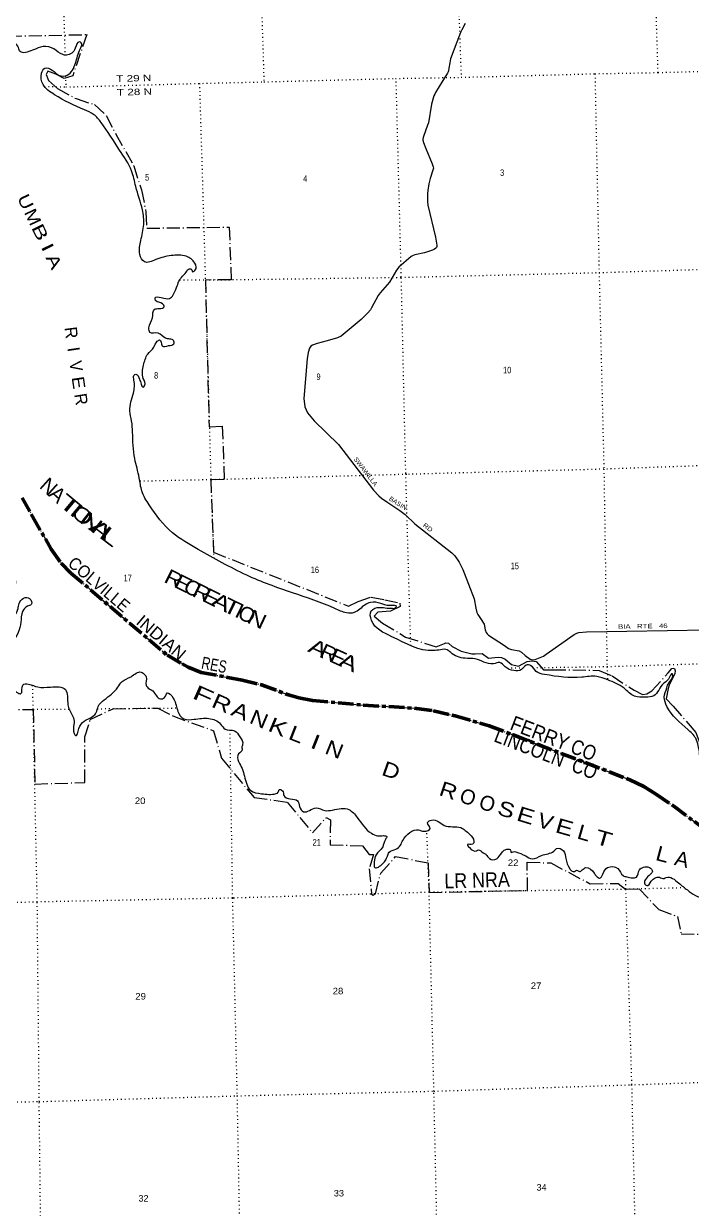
# Model space of a CAD drawing. Header units: feet. Extents: x 493183 to 745759, y 5472 to 195788.
# Drawn here: x 536010 to 554002, y 146274 to 178219 of the extents above; entities that cross this region are included whole.
import ezdxf
from ezdxf.enums import TextEntityAlignment as Align

# ---------------------------------------------------------------- set-up
doc = ezdxf.new("R2010")
doc.units = ezdxf.units.FT
doc.header["$LTSCALE"] = 70
for name, pattern in [('DOT_DASHED', [7.7, 5, -1.2, 0.3, -1.2]), ('DOTTED', [1.5, 0.3, -1.2]), ('LONG_DASH_SHORT_DASH', [9.9, 6, -1.2, 1.5, -1.2])]:
    doc.linetypes.add(name, pattern=pattern)
for name, color, linetype, lineweight in [('11', 7, 'LONG_DASH_SHORT_DASH', 60), ('29', 7, 'Continuous', 25), ('39', 7, 'Continuous', 13), ('44', 7, 'DOT_DASHED', 13), ('6', 7, 'DOTTED', 25), ('7', 7, 'DOTTED', 13)]:
    doc.layers.add(name, color=color, linetype=linetype, lineweight=lineweight)
for name, color, linetype in [('12', 7, 'Continuous'), ('30', 7, 'Continuous'), ('41', 7, 'Continuous')]:
    doc.layers.add(name, color=color, linetype=linetype)

msp = doc.modelspace()

# ---------------------------------------------------------------- linework, layer by layer
at = {"layer": '11'}
msp.add_lwpolyline([(535967.29, 165430.33), (536250.43, 164928.45), (536749.87, 164052.22), (537019.5, 163674.51), (537281.75, 163406.09), (539884, 161186.54), (540281.87, 160958.44), (540439.3, 160864.16), (540794.78, 160725.72), (541512.38, 160589.94), (541897.49, 160518.8), (542417.38, 160389.18), (543142.94, 160122.51), (543423.19, 160036.79), (543792.56, 159968.54), (545162.88, 159844.31), (546598.63, 159756.34), (547058.25, 159687.44), (547634.7, 159553.47), (548551.7, 159288.52), (552346.51, 157831.07), (552720.96, 157644.62), (553061.79, 157436.99), (553529.02, 157114.14), (555683.78, 155526.77)], dxfattribs=at)
at = {"layer": '29'}
for points in [[(547906.79, 178226.34), (547816.2, 178056.12), (547786.22, 177979.12), (547516.82, 177272.93), (547493.24, 177165.45), (547471.31, 177024.04), (547458.01, 176950.88), (547447.32, 176918.78), (547431.24, 176882.46), (547302.49, 176691.64), (547105.42, 176363.01), (547085.92, 176321.76), (547064.53, 176274.68), (547003.13, 176047.37), (546915.91, 175546.06), (546895.27, 175483.55), (546782.88, 175177.9), (546774.77, 175145.9), (546770.49, 175107.38), (546770.49, 175077.43), (546785.2, 175018.56)], [(546785.2, 175018.56), (546850.08, 174849.72), (547020.32, 174439.79), (547046.36, 174362.71), (547050.63, 174319.91), (547040.81, 174270.53), (546966.61, 174041.89), (546930.88, 173904.78), (546902.01, 173717.54), (546894.75, 173637.78), (546891.32, 173428.66), (546903.43, 173321.15), (547110.84, 172459.71), (547141.5, 172248.19), (547141.51, 172213.22), (547136.16, 172186.47), (547120.12, 172166.14), (547085.22, 172138.73), (547030.31, 172110.51), (546923.38, 172071.99), (546815.09, 172039.38), (546550.23, 171985.32), (546503.18, 171972.48), (546454.17, 171941.2), (546121.46, 171650.44), (546053.42, 171568.31), (545864.41, 171245.8), (545618.93, 170963.54), (545566.52, 170890.01), (545385.6, 170553.46), (545353.76, 170501.33), (545281.05, 170420.01), (545105.77, 170244.23), (544622.41, 169833.69), (544564.67, 169793.03), (544471.26, 169744.08), (544193.01, 169668.86), (543918.86, 169596.16), (543794.83, 169549.08), (543752.06, 169519.13), (543713.57, 169467.77), (543675.07, 169356.5), (543649.24, 169185.71), (543560.51, 168109.69), (543589.54, 167888.55), (543656.06, 167725.29), (543836.01, 167509.11), (544492.88, 166867.71), (545441.36, 165642.01), (545582.57, 165483.35), (545657.42, 165421.3), (545822.08, 165303.6), (546148.48, 165091.85), (546290.4, 164984.77), (546552.63, 164736.56), (547549.95, 163951.21), (547629.54, 163865.08), (547742.83, 163702.74), (547848.11, 163499.98), (548154.24, 162710.06), (548199.11, 162456.31), (548219.29, 162344.17), (548245.82, 162291.33), (548354.01, 162123.77), (548387.44, 162078.83), (548416.03, 162023.19), (548446.33, 161877.65), (548471.63, 161804.93), (548497.29, 161766.41), (548535.37, 161731.23), (548965.61, 161448.8), (549074.67, 161372.68), (549155.44, 161341.64), (549367.33, 161307.3), (549429.65, 161274.24), (549528.96, 161179.71), (549660.61, 161085.93), (549729.04, 161068.81), (549797.47, 161077.37), (550015.17, 161166.09), (550092.57, 161214.33), (550849.25, 161746.77), (550920.15, 161785.67), (550971.48, 161802.78), (551177.95, 161816.41), (555526.18, 161891.18)]]:
    msp.add_lwpolyline(points, dxfattribs=at)
at = {"layer": '39'}
for points in [[(539915.58, 169541.15), (540055.72, 169590.34), (540049.93, 169676.94), (539950.37, 169715.29), (539833.03, 169735.13), (539630.59, 169876.29), (539412.44, 169896.13), (539385.78, 170018.62), (539479.11, 170288.72), (539533, 170515.68), (539659.56, 170538.37), (539797.72, 170585.5), (539751.75, 170665.26), (539566.49, 170754.32), (539551, 170822.59), (539718.06, 170836.01), (539940.36, 170810.2), (540110.81, 171055.62), (540261.53, 171379.3), (540389.76, 171519.01), (540476.6, 171611.5), (540539.69, 171582.51), (540552.76, 171534.37), (540624.7, 171566.06), (540620.71, 171763.62), (540391.21, 171946.59), (539983.58, 171964.66), (539572.4, 171859.64), (539265.19, 171797.03), (539142.18, 171998.26), (539166.81, 172375.89), (539244.88, 172802.99), (539208.65, 173199.58), (539030.57, 173831.3), (538919.28, 174250.58), (538593.41, 174812.8), (538096.53, 175557.14), (537894.59, 175772.94), (537650.19, 175895.11), (536839.5, 176304.44), (536531.5, 176580.64), (536493.15, 176882.39), (536579.06, 177021.25), (536781.81, 176964.79), (536966.08, 176825.29), (537185.71, 176831.69), (537404.92, 177158.76), (537540.07, 177554.73), (537563.25, 177704.44), (537510.33, 177729.6), (537400.89, 177558), (537166.7, 177373.83), (537061.62, 177385.84), (536822.61, 177540.39), (536539.08, 177603.3), (536244.74, 177502.62), (535914.76, 177469.81), (535866.29, 177573.71), (535767.36, 177680.64), (535721.45, 177657.54), (535709.68, 177441.51), (535589.31, 177312.05), (535263.22, 177186.54), (534706.58, 177195.58), (533885.33, 177229.58), (533523, 177101.33), (533154.68, 176870.11), (532895.8, 176810.48), (532417.42, 176938.06), (531978.02, 177032.13), (531776.1, 176947.42), (531665.05, 176955.29), (531479.66, 177050.4), (531091.6, 177197.94), (530916.76, 177369.9), (530767.87, 177354.83), (530621.3, 177224.84), (530235.54, 177158.64), (529849.98, 177082.36), (529608.95, 177037.21), (529426.15, 177104.14), (529233.09, 177080.12), (529217.9, 177000.26), (529300.4, 176841.46), (529370.33, 176673.45), (529420.18, 176501.01), (529316.89, 176424.32), (529099.91, 176286.88), (528845.67, 176197.09), (528663.27, 176243.86), (528506.53, 176218.54)], [(555624.04, 157939.9), (555362.05, 158078), (555125.65, 158240.64), (554944.02, 158249.11), (554747.62, 158190.73), (554692.86, 158306.61), (554687.51, 158471.88), (554638.67, 158593.93), (554592.75, 158671.66), (554587.88, 158613.08), (554549.02, 158440.88), (554407.93, 158339.23), (554274.88, 158338.59), (554224.74, 158525.15), (554187.93, 158750.29), (554121.43, 158948.62), (553904.9, 159188.33), (553346, 159808.41), (553274.45, 160057.06), (553342.9, 160308), (553394.19, 160443.29), (553504.61, 160640.47), (553491.62, 160684.58), (553385.56, 160545.32), (553248.9, 160423.6), (553123.38, 160249.66), (552989.52, 160089.68), (552778.44, 160059.24), (552473.55, 160081.38), (552188.82, 160303.59), (551750.93, 160522.73), (551454.7, 160615.63), (551049.86, 160595.44), (550050.36, 160670.25), (549820.84, 160754.4), (549680.71, 160904.87), (549547.37, 160918.34), (549426.76, 160800.97), (549219.62, 160774.65), (548987.76, 160874.89), (548842.31, 160988.95), (548667.55, 160957.22), (548414.58, 161004.6), (548180.98, 161090.69), (547904.43, 161107.35), (547518.31, 161258.95), (547424.02, 161335.72), (547244.53, 161338.18), (547049.49, 161312.1), (545930.99, 161689.07), (545383.82, 162127.87), (545378.65, 162383.9), (545598.51, 162479.05), (545802.54, 162458.92), (545947.81, 162453.76), (546016.21, 162461.18), (546055.66, 162504.32), (545883.83, 162527.1), (545632.66, 162584.6), (545355.87, 162613.35), (545067.15, 162434.14), (544913.84, 162338.3), (544710.34, 162332.22), (544397.5, 162448.99), (543253.87, 162871.84), (542020.48, 163347.34), (540716.1, 164043.28), (540021.57, 164491.24), (539391.51, 165240.98), (539194.38, 165618.22), (539124.74, 165971.78), (539003.35, 166491.7), (538944.69, 167200.43), (538918.27, 167510.49), (538872.59, 167775.79), (538965.64, 168259.66), (538982.78, 168608.9), (538982.24, 168735.95), (539032.05, 168765.18), (539131.51, 168632.04), (539178.49, 168501.89), (539226.6, 168416.13), (539270.16, 168455.32), (539233.89, 168654.26), (539240.87, 169007.33), (539355.72, 169310.13), (539515.34, 169492.81), (539608.86, 169654.01), (539670.61, 169691.55), (539744.4, 169531.68), (539915.58, 169541.15)], [(535654.26, 163710.16), (535591.17, 163539.49), (535660.97, 163377.53), (535792.05, 163176.46), (535730.53, 163028), (535576.94, 162946.28), (535526.68, 162739.56), (535603.18, 162545.46), (535538.28, 162364.67), (535400.81, 162083.61), (535396.63, 161791.09), (535276.75, 161637.44), (535211.59, 161569.58), (535219.1, 161497.13), (535426.53, 161608.16), (535563.78, 161800.48), (535619.11, 162055.7), (535774.13, 162266.53), (535857.17, 162447.68), (535886.68, 162583.4), (536008.74, 162729.03), (536168.2, 162720.12), (536215.87, 162555.69), (536111.97, 162509.25), (535981.69, 162371.52), (535931.16, 162078.07), (535717.92, 161555.5), (535588.49, 161375.44), (535594.41, 160982.28), (535714.15, 160444.18), (535850.72, 160170.61), (535927.71, 160151.98), (535985.5, 160385.07), (536136.25, 160408.25), (536391.81, 160332.68), (536734.57, 160331.47), (537133.06, 160266.83), (537201.94, 159850.73), (537243.04, 159712.4), (537350.18, 159498.74), (537363.88, 159319.52), (537370.78, 159077.65), (537410.21, 159021.97), (537497.15, 159209.25), (537642.26, 159411.81), (537867.51, 159539.34), (537966.28, 159640.13), (538017.27, 159810.56), (538179.07, 159985.22), (538549.22, 160325.39), (538661.08, 160476.87), (538902.33, 160610.76), (539176.03, 160735.23), (539274.23, 160664.58), (539313.7, 160606.89), (539310.32, 160374.89), (539333.34, 160333), (539486.73, 160225.14), (539694.71, 160009.47), (539806.8, 160050.03), (539878.97, 160170.46), (540039.01, 160032.49), (540167.26, 159672.03), (540324.45, 159475.51), (540600.96, 159460.87), (541001.68, 159485.01), (541315.21, 159333.97), (541437.01, 159193.22), (541693.89, 159151.96), (541834.27, 158989.39), (541910.97, 158785.22), (541888.62, 158694.01), (541901.77, 158641.84), (541803.2, 158530.96), (541803.45, 158319.21), (541895.95, 158131.48), (542021.42, 157708.45), (542119.44, 157547.05), (542421.72, 157454.27), (542812.77, 157458.05), (542872.54, 157493.53), (542899.33, 157564.65), (542980.55, 157536.03), (543019.51, 157403.7), (543190.72, 157312.33), (543391.25, 157265.92), (543444.81, 157109.68), (543552.49, 156968.64), (543889.16, 157070.16), (544122.38, 157002.22), (544333.83, 157014.51)], [(544333.83, 157014.51), (544773.13, 157025.31), (544999.17, 156814.03), (545380.8, 156386.04), (545547.48, 156318.78), (545704.63, 156323.94), (545797.91, 156297.57), (545757.09, 156222.13), (545684.58, 156019.01), (545507.43, 155805.72), (545456.93, 155611.1), (545472.07, 155460.14), (545691.56, 155573.44), (545810.63, 155767.41), (545856.76, 155879.26), (546042.63, 155959.61), (546161.48, 156064.84), (546229.41, 156195.27), (546653.1, 156480.04), (546801.07, 156440.65), (546964.82, 156518.54), (546897.16, 156674.5), (547004.6, 156745.21), (547344.21, 156600.74), (547786.99, 156539.01), (548024.43, 156362.24), (548145.27, 156169.03), (548112.43, 156097.79), (547969.55, 156084.85), (548023.66, 156001.23), (548214.93, 155914.29), (548266.8, 155941.55), (548389.47, 155857.28), (548460.78, 155820.39), (548524.88, 155741), (548703.61, 155676), (548822.7, 155769.13), (549028.55, 155958.79), (549134, 155928.63), (549151.26, 155872.51), (549199.3, 155889.6), (549273.99, 155885.04), (549540.32, 155775.41), (549709.22, 155698.12), (549969.46, 155790.04), (550293.7, 155907.44), (550372.97, 155975.58), (550553.64, 155914.66), (550618.33, 155706.21), (550726.77, 155428.04), (550790.59, 155362.76), (550851.13, 155359.94), (550910.98, 155391.39), (550992.33, 155356.71), (551060.03, 155398.4), (551163.53, 155465.01), (551384.32, 155314.13), (551446.53, 155228.65), (551532.23, 155177.93), (551616.69, 155288.52), (551746.2, 155464.55), (552018.96, 155435.72), (552163.9, 155247.02), (552265.44, 155210.73), (552417.24, 155181.5), (552523.6, 155205.81), (552602.32, 155400.99), (552709.77, 155471.71), (552873.17, 155466.91), (552956.06, 155355.63), (552901.1, 155281.93), (552764.81, 155142.06), (552742.66, 155040.78), (552802.41, 154977.44), (552923.06, 155092.79), (553142.67, 155200.03), (553270.29, 155170.32), (553328.25, 155195.68), (553657.82, 155048.99), (553895.55, 154858.11), (554112.22, 154711.19), (554329, 154659.05), (554388.98, 154684.45), (554518.75, 154747.55), (554614.65, 154690.98), (554688.4, 154533.13), (554722.32, 154451.12), (554806.11, 154495.14), (554887.61, 154452.4), (554883.24, 154369.63), (554976.21, 154258.55)]]:
    msp.add_spline(points, degree=3, dxfattribs=at)
at = {"layer": '44'}
for points in [[(529144.1, 177743.04), (537711.07, 177925.01), (537331.16, 176816.49), (537102.69, 176744.33), (536875.05, 176857.74), (536664.01, 176943.32), (536619.31, 176847.43), (536682.51, 176687.63), (536917.96, 176471.56), (537424.43, 176197.59), (537920.9, 176036.32), (538232.26, 175741.43), (538494.76, 175241.64), (538974.89, 174390.2), (539183.6, 173737.82), (539304.72, 173139.77), (539328.32, 172704.7), (541548.41, 172734.97), (541603.14, 171315.69), (540906.13, 171307.48), (541006.41, 167344.71), (541362.76, 167363.54), (541416.61, 165930.86), (541053.22, 165919.57), (541124.98, 163967.36), (544765.06, 162511.75), (545026.85, 162639.19), (545371.45, 162754.54), (545741.37, 162686.97), (546146.02, 162592.02), (546155.67, 162499.48), (545897.85, 162376.18), (545557.83, 162345.65), (545458.92, 162238.35), (545681.8, 162050.2), (546300.79, 161678.15), (547125.4, 161418.04), (547351.55, 161508.29), (547385.58, 161520.89), (547454.24, 161512.83), (547558.59, 161420.6), (547804.53, 161297.55), (548083.56, 161228.53), (548180.53, 161228.12), (548369.87, 161232.77), (548537.22, 161109.81), (548800.74, 161136.44), (548889.74, 161131.08), (548989, 161086.61), (549160.86, 160935.53), (549346.93, 160895.72), (549576.56, 161018.33), (549701.34, 161039.05), (549818.3, 161022.25), (550017.67, 160795.2), (550271.49, 160799.41), (551517.15, 160779.55), (551866.3, 160630.8), (552459.34, 160244), (552683.02, 160126.46), (552805.69, 160151.15), (552935.22, 160225.42), (553380.27, 160710.3), (553480.95, 160831.77), (553514.48, 160838.73), (553549.54, 160827.4), (553571.29, 160768.35), (553561.9, 160694.59), (553410.06, 160384.3), (553376.51, 160294.62), (553325.77, 160013.15), (553510.48, 159818.01), (553915.06, 159348.51)], [(535967.29, 165430.33), (536250.43, 164928.45), (536749.87, 164052.22), (537019.5, 163674.51), (537281.75, 163406.09), (539884, 161186.54), (540281.87, 160958.44), (540439.3, 160864.16), (540794.78, 160725.72), (541512.38, 160589.94), (541897.49, 160518.8), (542417.38, 160389.18), (543142.94, 160122.51), (543423.19, 160036.79), (543792.56, 159968.54), (545162.88, 159844.31), (546598.63, 159756.34), (547058.25, 159687.44), (547634.7, 159553.47), (548551.7, 159288.52), (552346.51, 157831.07), (552720.96, 157644.62), (553061.79, 157436.99), (553529.02, 157114.14), (555683.78, 155526.77)], [(534901.1, 159714.75), (536266.89, 159729.19), (536314.01, 157715.72), (537660.59, 157756.87), (537655.18, 158991.27), (537805.18, 159456.87), (538417.06, 159747.4), (539629.46, 159763.73), (540028.18, 159551.75), (541123.18, 159153.06), (541337.37, 158416.1), (542222.15, 157352.74), (543108.96, 157225.25), (543794.2, 156399.01), (544163.95, 156809.44), (544275.88, 156745.63), (544271.28, 156075.92), (545138.2, 156050.8), (545317.6, 155813.18), (545440.46, 155816.2), (545316.2, 155425.91), (545386.27, 154749.96), (545427.6, 154719.6), (545486.94, 154754.45), (545634.48, 155314.72), (546031.81, 155762.13), (546911.36, 155588.08), (546937.15, 154793.64), (549591.07, 154844.01), (549576.97, 155607.09), (550216.11, 155586.47), (551279.64, 155025.66), (552033.13, 155034.06), (552229.2, 154881.35), (552595.26, 154886.01), (553129.31, 154332.87), (553626.19, 154147.41), (553729.01, 153675.97), (554204.78, 153663.44)], [(553915.06, 159348.51), (554123.21, 159106.97), (554239.54, 158787.13), (554312.36, 158536.81), (554324.73, 158516.13), (554341.64, 158501.25), (554372.75, 158490.42), (554405.81, 158492.71), (554432.27, 158506.66), (554451.88, 158521.55), (554468.79, 158552.68), (554486.63, 158597.56), (554487.43, 158785.14), (554494.49, 158808.49), (554508.69, 158819.32), (554532.37, 158822.03), (554551.4, 158814.95), (554564.83, 158805.79), (554621.37, 158729.94), (554770.18, 158513.76), (555200.04, 158241.94), (555624.04, 157939.9)]]:
    msp.add_lwpolyline(points, dxfattribs=at)
at = {"layer": '6'}
msp.add_lwpolyline([(536570.64, 176529.69), (537145.79, 176512.24), (540728.55, 176608.06), (542483.73, 176651.22), (546030.29, 176742.28), (547799.83, 176773.62), (551404.75, 176869.88), (553107.74, 176901.9), (555153.04, 176958.89)], dxfattribs=at)
at = {"layer": '7'}
for p, q in [((537137.52, 176805.15), (537145.79, 176512.24)), ((549046.36, 160843.91), (549481.61, 160850.3)), ((537993.09, 159745.86), (540129.15, 159766.49))]:
    msp.add_line(p, q, dxfattribs=at)
for points in [[(542090.36, 190134.37), (542167.02, 187245.08), (542322.23, 181954.13), (542483.73, 176651.22)], [(547372.85, 190262.82), (547450.02, 187409.17), (547607.2, 182120.28), (547799.83, 176773.62)], [(553107.74, 176901.9), (552937.41, 182242.96), (552769.82, 187547.78), (552677.48, 190393.05)], [(536771.55, 190006.31), (536844.63, 187134.65), (536997.11, 181779.12), (537121.62, 177368.65)], [(546442.53, 161446.3), (546307.8, 166093.18), (546186.77, 171388.84), (546047.07, 176710.34)], [(551404.79, 176867.86), (551517.05, 171507.49), (551646.27, 166205.94), (551729.54, 160883.31), (551748.93, 160523.58)], [(540746.64, 176610.44), (540906.13, 171307.48), (541053.22, 165919.57), (541131.67, 163803.08)], [(540215.44, 171311.22), (540906.13, 171307.48), (546174.88, 171378.52), (551517.05, 171507.49), (555285.07, 171627.11)], [(555416.06, 166337.86), (551646.27, 166205.94), (546334.57, 166065.48), (541053.22, 165919.57), (539143.32, 165879.38)], [(549730.81, 160853.96), (551729.54, 160883.31), (555548.22, 161001.18)], [(536488.23, 144066.02), (536428.02, 149152.38), (536375.81, 154534.12), (536266.89, 159729.19), (536251.18, 160371.86)], [(524704.8, 159634.75), (525674.29, 159620.3), (531046.11, 159679.28), (536266.89, 159729.19), (537234.42, 159738.53)], [(541562.61, 159174.81), (541633.79, 154639.23), (541757.57, 149307.32), (541853.85, 144194.88)], [(547179.55, 144324.07), (547065.53, 149433.59), (546937.15, 154793.64), (546874.87, 156461.89)], [(552222.84, 155223.58), (552229.83, 154877.25), (552392.74, 149604.61), (552513.21, 144454.7)], [(553824.96, 154915.11), (552223.79, 154877.13), (546937.15, 154793.64), (541633.79, 154639.23), (536375.81, 154534.12), (531165.12, 154383.58), (525784.09, 154282.07), (524830.25, 154271.04)], [(524954.78, 148946.38), (525871.42, 148975.49), (531213.32, 149100.58), (536428.02, 149152.38), (541757.57, 149307.32), (547065.53, 149433.59), (552376.62, 149604.29), (555851.99, 149726.2)]]:
    msp.add_lwpolyline(points, dxfattribs=at)

# ---------------------------------------------------------------- texts
at = {"layer": '12'}
for s, width, p in [('FERRY ', 0.9, (549088.98, 159196.01)), ('LINCOLN', 0.85, (548656.81, 158870.85)), ('CO', 0.85, (550713.1, 158570.44)), ('CO', 0.85, (550738.78, 158072.73))]:
    msp.add_text(s, height=400, rotation=338.99, dxfattribs=dict(at, width=width)).set_placement(p)
at = {"layer": '30'}
for s, rotation, width, p in [('SWAWILLA', 307.734, 1.1, (544893.25, 166472.59)), ('BASIN', 327.027, 1.1, (545842.74, 165381.21)), ('RD', 321.781, 1.2, (546757.32, 164672.52)), ('BIA   RTE   46', 0.985, 1.3, (552030.69, 161901.08))]:
    msp.add_text(s, height=120, rotation=rotation, dxfattribs=dict(at, width=width)).set_placement(p)
at = {"layer": '41'}
for s, height, rotation, width, p in [('U', 330.5, 295.261, 1.25, (535911.75, 173346.54)), ('M', 330.5, 295.261, 1.2, (536106.26, 172934.36)), ('B', 330.5, 296.278, 1.5, (536304.63, 172524.57)), ('I', 330.5, 296.278, 1.6, (536506.42, 172115.9)), ('A', 330.5, 296.278, 1.35, (536681.64, 171733.9)), ('I', 330.5, 278.312, 1.1, (537194.22, 169413.78)), ('V', 330.5, 278.312, 0.95, (537259.94, 168964.06)), ('E', 330.5, 278.312, 1.15, (537325.63, 168514.42)), ('F', 400, 336.035, 1.65, (540769.14, 159930.78)), ('R', 400, 336.035, 1.3, (541270.3, 159708.03)), ('A', 400, 337.176, 1.25, (541772.49, 159496.7)), ('N', 400, 337.176, 1.2, (542277.97, 159283.98)), ('K', 400, 337.176, 1.35, (542786.37, 159070)), ('L', 400, 338.316, 1.3, (543291.56, 158869.99)), ('I', 400, 338.316, 1.45, (543802.66, 158666.78)), ('N', 400, 338.316, 1.2, (544312.28, 158464.13)), ('D', 400, 340.597, 1.2, (545847.88, 157892.61)), ('R', 400, 341.737, 1.2, (547397.56, 157349.84)), ('S', 400, 342.878, 1.25, (548959.48, 156838.24)), ('E', 400, 342.878, 1.3, (549486.62, 156675.84)), ('V', 400, 342.878, 1.15, (550012.24, 156513.93)), ('E', 400, 344.018, 1.3, (550533.08, 156358.1)), ('L', 400, 344.018, 1.15, (551061.79, 156206.66)), ('T', 400, 344.018, 1.35, (551590.54, 156055.23)), ('L', 400, 345.158, 1.15, (553177.92, 155628.76)), ('A', 400, 346.299, 1.05, (553705.04, 155495.22))]:
    msp.add_text(s, height=height, rotation=rotation, dxfattribs=dict(at, width=width)).set_placement(p, align=Align.CENTER)
for s, height, rotation, p in [('R', 330.5, 277.295, (537129.11, 169866.37)), ('R', 330.5, 279.329, (537396.22, 168065.23)), ('O', 400, 341.737, (547921.33, 157176.99)), ('O', 400, 341.737, (548443.63, 157004.64))]:
    msp.add_text(s, height=height, rotation=rotation, dxfattribs=at).set_placement(p, align=Align.CENTER)
at = {"layer": '44'}
for s, p in [('N', (536553.86, 165589.67)), ('A', (536790.63, 165376.64))]:
    msp.add_text(s, height=400, rotation=318.023, dxfattribs=at).set_placement(p, align=Align.CENTER)
for s, rotation, width, p in [('T', 320.216, 1.85, (537132.5, 165081.2)), ('I', 320.216, 1.65, (537306.32, 164936.46)), ('O', 321.807, 1.35, (537469.4, 164808.89)), ('N', 321.807, 1.55, (537711.54, 164618.41)), ('A', 322.771, 1.7, (537972.8, 164417.16)), ('L', 322.771, 1.75, (538214.35, 164233.63)), ('R', 333.679, 1.2, (539969.29, 163072.43)), ('E', 333.679, 1.2, (540224.27, 162946.29)), ('C', 333.679, 1.1, (540469.37, 162825.05)), ('R', 333.679, 1.2, (540728.56, 162696.82)), ('E', 333.679, 1.2, (540983.54, 162570.69)), ('A', 334.264, 1.4, (541253.36, 162439.43)), ('T', 334.264, 1.4, (541539.4, 162301.55)), ('I', 334.264, 1.1, (541743.16, 162203.33)), ('O', 334.264, 1.05, (541939.84, 162108.53)), ('N', 334.825, 1.25, (542215.38, 161977.9)), ('A', 335.413, 1.35, (543860.8, 161197.79)), ('R', 335.413, 1.15, (544150.99, 161065.02)), ('E', 335.413, 1.15, (544409.66, 160946.66)), ('A', 335.413, 1.35, (544685.52, 160820.44)), ('LR NRA', 1.58, 0.9, (548233.01, 154922.95))]:
    msp.add_text(s, height=400, rotation=rotation, dxfattribs=dict(at, width=width)).set_placement(p, align=Align.CENTER)
for s, rotation, width, p in [('COLVILLE', 319.538, 0.95, (537173.91, 163624.36)), ('INDIAN', 319.538, 1.05, (539012.6, 162052.34)), ('RES', 349.286, 0.75, (540778.61, 160830.63))]:
    msp.add_text(s, height=330, rotation=rotation, dxfattribs=dict(at, width=width)).set_placement(p)
at = {"layer": '6', "width": 1.35}
for s, p in [('T 29 N', (538504.36, 176648.61)), ('T 28 N', (538523.68, 176279.4))]:
    msp.add_text(s, height=175, rotation=1.532, dxfattribs=at).set_placement(p)
at = {"layer": '7'}
for s, width, p in [('5', 0.85, (539280.23, 173989.26)), ('4', 0.85, (543541.21, 173955.05)), ('3', 0.85, (548848.77, 174113.62)), ('8', 0.85, (539523.8, 168648.11)), ('9', 0.85, (543900.73, 168610.86)), ('10', 0.85, (548929.5, 168791.3)), ('16', 0.85, (543746.46, 163405.07)), ('15', 0.85, (549134.53, 163509.15)), ('17', 0.85, (538703.19, 163184.23)), ('20', 1.1, (539004.91, 157177.67)), ('21', 0.85, (543796.24, 156056.75)), ('22', 1.1, (549057.34, 155505.91)), ('29', 1.1, (539018.45, 151903.86)), ('28', 1.1, (544337.5, 152045.07)), ('27', 1.1, (549675.8, 152189)), ('32', 1.05, (539101.65, 146455.98)), ('33', 1.05, (544368.76, 146594.12)), ('34', 1.05, (549830.34, 146752.21))]:
    msp.add_text(s, height=175, dxfattribs=dict(at, width=width)).set_placement(p)

doc.saveas('drawing.dxf')
